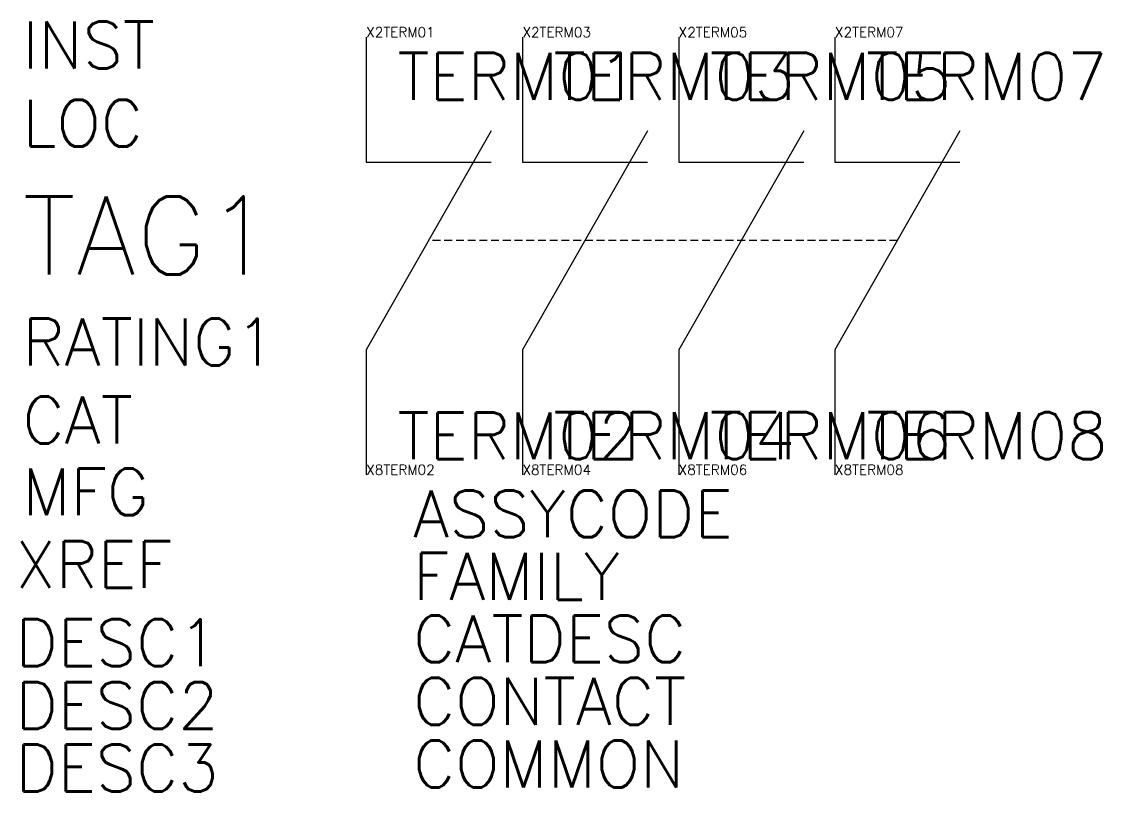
# Model space of a CAD drawing. Header units: inches. Extents: x -11 to 23.5, y -24.1 to 0.5.
import ezdxf

# ---------------------------------------------------------------- set-up
doc = ezdxf.new("R2010")
doc.units = ezdxf.units.IN
doc.header["$MEASUREMENT"] = 0
doc.linetypes.add('штриховая2', pattern=[0.375, 0.25, -0.125])
doc.styles.get("Standard").update_dxf_attribs({"font": 'txt.shx'})

msp = doc.modelspace()

# ---------------------------------------------------------------- linework, layer by layer
for p, q in [((0, 0), (0, -4)), ((10, 0), (10, -4)), ((15, 0), (15, -4)), ((5, 0), (5, -4)), ((4, -3), (0, -10)), ((9, -3), (5, -10)), ((14, -3), (10, -10)), ((19, -3), (15, -10)), ((0, -4), (4, -4)), ((5, -4), (9, -4)), ((10, -4), (14, -4)), ((15, -4), (19, -4)), ((0, -10), (0, -14)), ((5, -10), (5, -14)), ((10, -10), (10, -14)), ((15, -10), (15, -14))]:
    msp.add_line(p, q)
at = {"linetype": 'штриховая2'}
msp.add_line((17, -6.5), (2, -6.5), dxfattribs=at)

# ---------------------------------------------------------------- texts
at = {"flags": 1}
for tag, p, s, height in [('INST', (-11, -1), '', 1.5), ('X2TERM01', (0, 0), '', 0.32), ('X2TERM03', (5, 0), '', 0.32), ('X2TERM05', (10, 0), '', 0.32), ('X2TERM07', (15, 0), '', 0.32), ('LOC', (-11, -3.5), '', 1.5), ('CAT', (-11, -13), 'ДК-04', 1.5), ('MFG', (-11, -15.297), 'ACKO', 1.5), ('X8TERM02', (0, -14), '', 0.32), ('X8TERM04', (5, -14), '', 0.32), ('X8TERM06', (10, -14), '', 0.32), ('X8TERM08', (15, -14), '', 0.32), ('ASSYCODE', (1.5, -16), '', 1.5), ('XREF', (-11.218, -17.621), '', 1.5), ('FAMILY', (1.5, -18), 'MS_ACKO', 1.5), ('DESC1', (-11.218, -20.121), '', 1.5), ('CATDESC', (1.5, -20), '', 1.5), ('DESC2', (-11.218, -22.13), '', 1.5), ('CONTACT', (1.5, -22), '', 1.5), ('DESC3', (-11.218, -24.13), '', 1.5), ('COMMON', (1.5, -24), '', 1.5)]:
    msp.add_attdef(tag, p, s, height=height, dxfattribs=at)
for tag, p, s, height in [('TERM01', (0.998, -1.998), '51', 1.5), ('TERM03', (5.997, -2), '61', 1.5), ('TERM05', (11, -1.999), '71', 1.5), ('TERM07', (16.001, -2.001), '81', 1.5), ('TAG1', (-11, -7.594), 'ДК-04', 2.5), ('RATING1', (-11, -10.5), '', 1.5), ('TERM02', (0.998, -13.503), '52', 1.5), ('TERM04', (5.998, -13.5), '62', 1.5), ('TERM06', (11.001, -13.5), '72', 1.5), ('TERM08', (16.004, -13.496), '82', 1.5)]:
    msp.add_attdef(tag, p, s, height=height)

doc.saveas('drawing.dxf')
